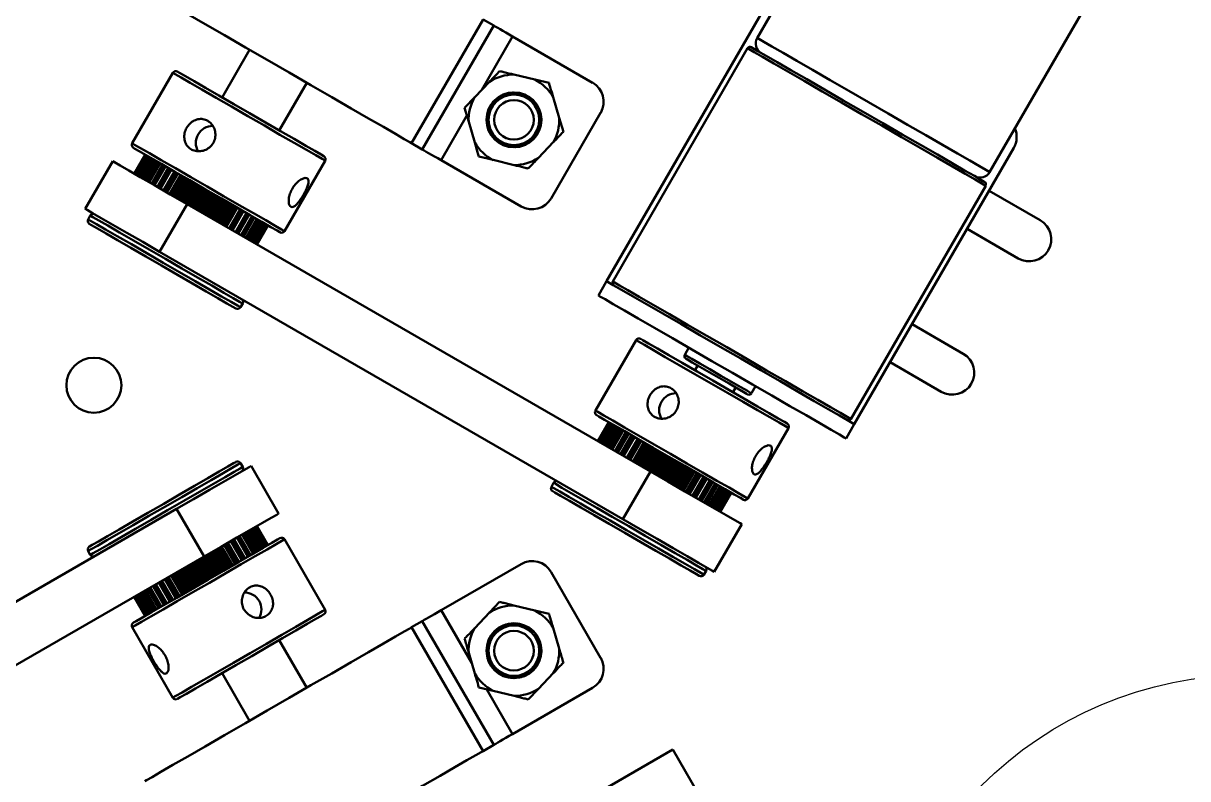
# Model space of a CAD drawing. Header units: millimetres. Extents: x 263 to 2983, y 441 to 2500.
# Drawn here: x 802.7 to 908.6, y 1460.1 to 1528.8 of the extents above; entities that cross this region are included whole.
import ezdxf

# ---------------------------------------------------------------- set-up
doc = ezdxf.new("R2010")
doc.units = ezdxf.units.MM
doc.header["$LTSCALE"] = 0.5
doc.layers.add('BOL', color=7, linetype='Continuous', lineweight=50)
doc.layers.add('HAT', color=3, linetype='Continuous')

msp = doc.modelspace()

# ---------------------------------------------------------------- linework, layer by layer
at = {"layer": 'BOL'}
for p, q in [((884.35, 1553.28), (869.45, 1527.47)), ((890.58, 1515.27), (905.48, 1541.08)), ((870.26, 1530.47), (855.76, 1505.36)), ((838.03, 1517.9), (844.53, 1529.16)), ((839, 1517.34), (845.5, 1528.6)), ((844.53, 1529.16), (845.5, 1528.6)), ((844.43, 1522.77), (847.22, 1527.61)), ((854.49, 1523.41), (847.22, 1527.61)), ((823.31, 1526.4), (820.81, 1522.07)), ((868.57, 1526.54), (856.32, 1505.32)), ((816.33, 1524.31), (812.63, 1517.91)), ((826, 1519.07), (828.5, 1523.4)), ((843.77, 1522.08), (845.12, 1523.5)), ((847.33, 1524.15), (849.24, 1523.69)), ((849.24, 1523.69), (850.53, 1523.38)), ((843.23, 1519.85), (842.85, 1521.12)), ((850.9, 1522.1), (851.45, 1520.22)), ((840.72, 1516.35), (843.06, 1520.41)), ((850.72, 1512.89), (855.22, 1520.68)), ((851.45, 1520.22), (851.83, 1518.95)), ((843.78, 1517.96), (843.23, 1519.85)), ((838.03, 1517.9), (839, 1517.34)), ((850.91, 1517.99), (849.56, 1516.56)), ((812.83, 1515.13), (813.83, 1516.86)), ((812.84, 1515.12), (813.84, 1516.86)), ((812.85, 1515.12), (813.85, 1516.85)), ((812.89, 1515.1), (813.89, 1516.83)), ((892.78, 1517.47), (878.28, 1492.36)), ((810.87, 1516.26), (808.37, 1511.93)), ((812.92, 1515.08), (813.92, 1516.81)), ((812.95, 1515.06), (813.95, 1516.8)), ((813.03, 1515.02), (814.03, 1516.75)), ((813.08, 1514.99), (814.08, 1516.72)), ((813.13, 1514.96), (814.13, 1516.69)), ((813.26, 1514.89), (814.26, 1516.62)), ((813.33, 1514.84), (814.33, 1516.58)), ((813.4, 1514.8), (814.4, 1516.53)), ((813.56, 1514.71), (814.56, 1516.44)), ((813.66, 1514.65), (814.66, 1516.39)), ((813.75, 1514.6), (814.75, 1516.33)), ((813.95, 1514.49), (814.95, 1516.22)), ((814.06, 1514.42), (815.06, 1516.15)), ((814.17, 1514.36), (815.17, 1516.09)), ((814.4, 1514.22), (815.4, 1515.96)), ((814.53, 1514.15), (815.53, 1515.88)), ((814.65, 1514.08), (815.65, 1515.81)), ((826.48, 1509.91), (830.18, 1516.31)), ((847.99, 1512.15), (840.72, 1516.35)), ((845.44, 1516.38), (844.15, 1516.69)), ((847.35, 1515.91), (845.44, 1516.38)), ((814.92, 1513.92), (815.92, 1515.66)), ((815.06, 1513.84), (816.06, 1515.58)), ((815.2, 1513.76), (816.2, 1515.5)), ((815.47, 1513.6), (816.47, 1515.34)), ((815.49, 1513.59), (816.49, 1515.33)), ((815.64, 1513.51), (816.64, 1515.24)), ((815.8, 1513.42), (816.8, 1515.15)), ((816.04, 1513.28), (817.04, 1515.01)), ((816.11, 1513.24), (817.11, 1514.97)), ((816.27, 1513.14), (817.27, 1514.88)), ((816.43, 1513.05), (817.43, 1514.78)), ((816.63, 1512.94), (817.63, 1514.67)), ((816.77, 1512.86), (817.77, 1514.59)), ((816.93, 1512.76), (817.93, 1514.49)), ((817.1, 1512.67), (818.1, 1514.4)), ((817.26, 1512.57), (818.26, 1514.31)), ((817.44, 1512.47), (818.44, 1514.2)), ((817.45, 1512.47), (818.45, 1514.2)), ((817.62, 1512.37), (818.62, 1514.1)), ((817.79, 1512.27), (818.79, 1514)), ((817.9, 1512.2), (818.9, 1513.93)), ((818.08, 1512.1), (819.08, 1513.83)), ((818.14, 1512.06), (819.14, 1513.8)), ((818.32, 1511.96), (819.32, 1513.7)), ((877.97, 1492.82), (890.22, 1514.04)), ((818.49, 1511.86), (819.49, 1513.6)), ((818.56, 1511.83), (819.56, 1513.56)), ((818.74, 1511.72), (819.74, 1513.45)), ((818.84, 1511.66), (819.84, 1513.39)), ((819.01, 1511.56), (820.01, 1513.29)), ((819.19, 1511.46), (820.19, 1513.19)), ((819.21, 1511.45), (820.21, 1513.18)), ((819.38, 1511.35), (820.38, 1513.08)), ((819.54, 1511.26), (820.54, 1512.99)), ((819.7, 1511.16), (820.7, 1512.9)), ((819.87, 1511.07), (820.87, 1512.8)), ((820.02, 1510.98), (821.02, 1512.71)), ((820.21, 1510.87), (821.21, 1512.6)), ((895.18, 1510.89), (890.53, 1513.57)), ((815.13, 1508.03), (817.63, 1512.36)), ((859.75, 1488.04), (817.63, 1512.36)), ((820.37, 1510.78), (821.37, 1512.51)), ((820.53, 1510.68), (821.53, 1512.42)), ((820.62, 1510.63), (821.62, 1512.36)), ((820.86, 1510.5), (821.86, 1512.23)), ((821.01, 1510.41), (822.01, 1512.14)), ((821.16, 1510.32), (822.16, 1512.05)), ((821.19, 1510.3), (822.19, 1512.03)), ((821.46, 1510.15), (822.46, 1511.88)), ((821.61, 1510.06), (822.61, 1511.8)), ((821.75, 1509.98), (822.75, 1511.72)), ((822.02, 1509.82), (823.02, 1511.56)), ((808.83, 1511.32), (808.63, 1510.98)), ((822.15, 1509.75), (823.15, 1511.48)), ((822.28, 1509.68), (823.28, 1511.41)), ((822.53, 1509.53), (823.53, 1511.27)), ((822.64, 1509.47), (823.64, 1511.2)), ((822.75, 1509.4), (823.75, 1511.14)), ((822.96, 1509.28), (823.96, 1511.01)), ((823.06, 1509.23), (824.06, 1510.96)), ((823.15, 1509.17), (824.15, 1510.9)), ((823.33, 1509.07), (824.33, 1510.8)), ((823.4, 1509.03), (824.4, 1510.76)), ((823.48, 1508.98), (824.48, 1510.71)), ((823.62, 1508.9), (824.62, 1510.64)), ((823.67, 1508.87), (824.67, 1510.6)), ((823.73, 1508.84), (824.73, 1510.57)), ((823.82, 1508.78), (824.82, 1510.52)), ((823.86, 1508.77), (824.86, 1510.5)), ((823.89, 1508.74), (824.89, 1510.48)), ((823.94, 1508.72), (824.94, 1510.45)), ((823.95, 1508.71), (824.95, 1510.44)), ((823.97, 1508.7), (824.97, 1510.43)), ((823.98, 1508.7), (824.98, 1510.43)), ((888.53, 1510.11), (893.18, 1507.43)), ((857.25, 1483.71), (815.13, 1508.03)), ((855.76, 1505.36), (855.01, 1504.06)), ((822.48, 1502.98), (822.68, 1503.32)), ((888.18, 1498.76), (883.53, 1501.45)), ((858.44, 1500), (854.74, 1493.59)), ((863.24, 1499.31), (862.86, 1498.66)), ((881.53, 1497.99), (886.18, 1495.3)), ((864.04, 1497.69), (863.79, 1497.26)), ((867.25, 1495.26), (867.5, 1495.69)), ((868.92, 1495.16), (869.3, 1495.81)), ((854.95, 1490.82), (855.95, 1492.55)), ((854.96, 1490.8), (855.96, 1492.54)), ((854.96, 1490.81), (855.96, 1492.54)), ((855, 1490.78), (856, 1492.52)), ((855.03, 1490.77), (856.03, 1492.5)), ((855.06, 1490.75), (856.06, 1492.48)), ((855.14, 1490.7), (856.14, 1492.43)), ((855.2, 1490.67), (856.2, 1492.4)), ((855.25, 1490.64), (856.25, 1492.37)), ((855.37, 1490.57), (856.37, 1492.3)), ((855.44, 1490.53), (856.44, 1492.26)), ((855.51, 1490.49), (856.51, 1492.22)), ((855.68, 1490.39), (856.68, 1492.12)), ((855.77, 1490.34), (856.77, 1492.07)), ((855.86, 1490.29), (856.86, 1492.02)), ((856.06, 1490.17), (857.06, 1491.9)), ((856.17, 1490.11), (857.17, 1491.84)), ((856.28, 1490.04), (857.28, 1491.78)), ((856.52, 1489.91), (857.52, 1491.64)), ((856.64, 1489.84), (857.64, 1491.57)), ((856.77, 1489.76), (857.77, 1491.5)), ((868.6, 1485.59), (872.3, 1492)), ((878.28, 1492.36), (877.53, 1491.06)), ((857.04, 1489.61), (858.04, 1491.34)), ((857.17, 1489.53), (858.17, 1491.26)), ((857.31, 1489.45), (858.31, 1491.18)), ((857.59, 1489.29), (858.59, 1491.02)), ((857.61, 1489.28), (858.61, 1491.01)), ((857.76, 1489.19), (858.76, 1490.92)), ((857.91, 1489.1), (858.91, 1490.84)), ((858.15, 1488.97), (859.15, 1490.7)), ((858.23, 1488.92), (859.23, 1490.65)), ((858.39, 1488.83), (859.39, 1490.56)), ((858.55, 1488.74), (859.55, 1490.47)), ((858.75, 1488.62), (859.75, 1490.35)), ((858.88, 1488.54), (859.88, 1490.28)), ((859.05, 1488.45), (860.05, 1490.18)), ((859.22, 1488.35), (860.22, 1490.08)), ((859.37, 1488.26), (860.37, 1489.99)), ((859.55, 1488.16), (860.55, 1489.89)), ((859.56, 1488.15), (860.56, 1489.88)), ((859.73, 1488.05), (860.73, 1489.78)), ((859.9, 1487.95), (860.9, 1489.68)), ((860.02, 1487.89), (861.02, 1489.62)), ((860.2, 1487.78), (861.2, 1489.52)), ((860.26, 1487.75), (861.26, 1489.48)), ((860.43, 1487.65), (861.43, 1489.38)), ((822.68, 1488.46), (822.48, 1488.81)), ((825.94, 1484.22), (823.44, 1488.55)), ((860.6, 1487.55), (861.6, 1489.28)), ((860.67, 1487.51), (861.67, 1489.24)), ((860.85, 1487.41), (861.85, 1489.14)), ((860.96, 1487.35), (861.96, 1489.08)), ((861.13, 1487.25), (862.13, 1488.98)), ((861.3, 1487.15), (862.3, 1488.88)), ((861.32, 1487.14), (862.32, 1488.87)), ((861.5, 1487.03), (862.5, 1488.76)), ((861.65, 1486.95), (862.65, 1488.68)), ((861.82, 1486.85), (862.82, 1488.58)), ((861.99, 1486.75), (862.99, 1488.48)), ((862.13, 1486.67), (863.13, 1488.4)), ((862.32, 1486.56), (863.32, 1488.29)), ((857.25, 1483.71), (859.75, 1488.04)), ((862.49, 1486.46), (863.49, 1488.19)), ((862.65, 1486.37), (863.65, 1488.1)), ((862.74, 1486.32), (863.74, 1488.05)), ((862.97, 1486.18), (863.97, 1487.91)), ((863.12, 1486.09), (864.12, 1487.83)), ((863.28, 1486.01), (864.28, 1487.74)), ((863.31, 1485.99), (864.31, 1487.72)), ((863.58, 1485.83), (864.58, 1487.56)), ((863.72, 1485.75), (864.72, 1487.48)), ((863.86, 1485.67), (864.86, 1487.4)), ((864.14, 1485.51), (865.14, 1487.24)), ((850.94, 1487.01), (850.74, 1486.66)), ((864.27, 1485.43), (865.27, 1487.17)), ((864.39, 1485.36), (865.39, 1487.09)), ((864.64, 1485.22), (865.64, 1486.95)), ((864.75, 1485.15), (865.75, 1486.89)), ((864.86, 1485.09), (865.86, 1486.82)), ((865.08, 1484.97), (866.08, 1486.7)), ((865.17, 1484.91), (866.17, 1486.64)), ((865.27, 1484.86), (866.27, 1486.59)), ((865.44, 1484.75), (866.44, 1486.49)), ((865.52, 1484.71), (866.52, 1486.44)), ((865.59, 1484.67), (866.59, 1486.4)), ((865.73, 1484.59), (866.73, 1486.32)), ((865.79, 1484.56), (866.79, 1486.29)), ((865.84, 1484.52), (866.84, 1486.26)), ((865.94, 1484.47), (866.94, 1486.2)), ((865.97, 1484.45), (866.97, 1486.18)), ((866.01, 1484.43), (867.01, 1486.16)), ((866.06, 1484.4), (867.06, 1486.13)), ((866.07, 1484.39), (867.07, 1486.13)), ((866.08, 1484.39), (867.08, 1486.12)), ((866.09, 1484.38), (867.09, 1486.11)), ((774.56, 1460.33), (816.67, 1484.65)), ((816.67, 1484.65), (819.17, 1480.32)), ((823.73, 1482.94), (824.73, 1481.21)), ((823.78, 1482.97), (824.78, 1481.24)), ((823.86, 1483.02), (824.86, 1481.29)), ((823.89, 1483.04), (824.89, 1481.31)), ((823.92, 1483.06), (824.92, 1481.32)), ((823.96, 1483.08), (824.96, 1481.34)), ((823.97, 1483.08), (824.97, 1481.35)), ((823.98, 1483.09), (824.98, 1481.36)), ((865.55, 1478.92), (868.05, 1483.25)), ((822.15, 1482.04), (823.15, 1480.3)), ((822.28, 1482.11), (823.28, 1480.38)), ((822.4, 1482.18), (823.4, 1480.45)), ((822.64, 1482.32), (823.64, 1480.58)), ((822.75, 1482.38), (823.75, 1480.65)), ((822.86, 1482.44), (823.86, 1480.71)), ((823.06, 1482.56), (824.06, 1480.83)), ((823.15, 1482.61), (824.15, 1480.88)), ((823.24, 1482.66), (824.24, 1480.93)), ((823.41, 1482.76), (824.41, 1481.03)), ((823.48, 1482.8), (824.48, 1481.07)), ((823.55, 1482.84), (824.55, 1481.11)), ((823.68, 1482.91), (824.68, 1481.18)), ((820.17, 1480.89), (821.17, 1479.16)), ((820.38, 1481.01), (821.38, 1479.28)), ((820.54, 1481.1), (821.54, 1479.37)), ((820.7, 1481.19), (821.7, 1479.46)), ((820.77, 1481.24), (821.77, 1479.51)), ((821.01, 1481.38), (822.01, 1479.64)), ((821.16, 1481.46), (822.16, 1479.73)), ((821.31, 1481.55), (822.31, 1479.82)), ((821.33, 1481.56), (822.33, 1479.83)), ((821.61, 1481.72), (822.61, 1479.99)), ((821.75, 1481.8), (822.75, 1480.07)), ((821.89, 1481.88), (822.89, 1480.15)), ((830.18, 1475.47), (826.48, 1481.88)), ((777.06, 1456), (819.17, 1480.32)), ((808.63, 1480.81), (808.83, 1480.46)), ((818.25, 1479.78), (819.25, 1478.05)), ((818.32, 1479.82), (819.32, 1478.09)), ((818.49, 1479.92), (819.49, 1478.19)), ((818.66, 1480.02), (819.66, 1478.29)), ((818.72, 1480.06), (819.72, 1478.32)), ((818.9, 1480.16), (819.9, 1478.43)), ((819.02, 1480.22), (820.02, 1478.49)), ((819.19, 1480.32), (820.19, 1478.59)), ((819.36, 1480.42), (820.36, 1478.69)), ((819.37, 1480.43), (820.37, 1478.7)), ((819.55, 1480.53), (820.55, 1478.8)), ((819.71, 1480.62), (820.71, 1478.89)), ((819.87, 1480.72), (820.87, 1478.99)), ((820.04, 1480.82), (821.04, 1479.08)), ((816.44, 1478.73), (817.44, 1477)), ((816.6, 1478.83), (817.6, 1477.1)), ((816.79, 1478.94), (817.79, 1477.21)), ((816.94, 1479.02), (817.94, 1477.29)), ((817.1, 1479.12), (818.1, 1477.39)), ((817.27, 1479.22), (818.27, 1477.49)), ((817.42, 1479.3), (818.42, 1477.57)), ((817.6, 1479.41), (818.6, 1477.67)), ((817.62, 1479.42), (818.62, 1477.69)), ((817.79, 1479.52), (818.79, 1477.79)), ((817.97, 1479.62), (818.97, 1477.89)), ((818.07, 1479.68), (819.07, 1477.95)), ((840.72, 1475.43), (847.99, 1479.63)), ((850.72, 1478.9), (855.22, 1471.1)), ((864.6, 1478.66), (864.8, 1479.01)), ((814.66, 1477.71), (815.66, 1475.97)), ((814.78, 1477.78), (815.78, 1476.05)), ((815.06, 1477.94), (816.06, 1476.21)), ((815.2, 1478.02), (816.2, 1476.29)), ((815.34, 1478.1), (816.34, 1476.37)), ((815.61, 1478.26), (816.61, 1476.53)), ((815.65, 1478.28), (816.65, 1476.55)), ((815.8, 1478.37), (816.8, 1476.63)), ((815.95, 1478.45), (816.95, 1476.72)), ((816.18, 1478.59), (817.18, 1476.86)), ((816.27, 1478.64), (817.27, 1476.91)), ((812.83, 1476.65), (813.83, 1474.92)), ((812.84, 1476.66), (813.84, 1474.93)), ((812.85, 1476.67), (813.85, 1474.93)), ((812.86, 1476.67), (813.86, 1474.94)), ((812.92, 1476.7), (813.92, 1474.97)), ((812.95, 1476.72), (813.95, 1474.99)), ((812.98, 1476.74), (813.98, 1475.01)), ((813.08, 1476.8), (814.08, 1475.06)), ((813.14, 1476.83), (814.14, 1475.1)), ((813.19, 1476.86), (814.19, 1475.13)), ((813.33, 1476.94), (814.33, 1475.21)), ((813.4, 1476.98), (814.4, 1475.25)), ((813.48, 1477.03), (814.48, 1475.29)), ((813.65, 1477.13), (814.65, 1475.4)), ((813.75, 1477.18), (814.75, 1475.45)), ((813.84, 1477.24), (814.84, 1475.51)), ((814.06, 1477.36), (815.06, 1475.63)), ((814.17, 1477.43), (815.17, 1475.69)), ((814.28, 1477.49), (815.28, 1475.76)), ((814.53, 1477.63), (815.53, 1475.9)), ((845.12, 1475.22), (846.04, 1476.18)), ((847.33, 1475.87), (849.24, 1475.41)), ((840.72, 1475.43), (843.51, 1470.6)), ((843.77, 1473.8), (845.12, 1475.22)), ((849.24, 1475.41), (850.53, 1475.1)), ((812.63, 1473.88), (816.33, 1467.47)), ((838.03, 1473.88), (839, 1474.44)), ((838.03, 1473.88), (844.53, 1462.62)), ((839, 1474.44), (845.5, 1463.18)), ((850.9, 1473.82), (851.45, 1471.94)), ((828.5, 1468.38), (826, 1472.71)), ((843.78, 1469.68), (843.23, 1471.56)), ((820.81, 1469.71), (823.31, 1465.38)), ((850.91, 1469.7), (849.56, 1468.28)), ((845.44, 1468.09), (844.15, 1468.41)), ((844.88, 1468.23), (847.22, 1464.17)), ((847.22, 1464.17), (854.49, 1468.37)), ((849.56, 1468.28), (848.64, 1467.32)), ((847.35, 1467.63), (845.44, 1468.09)), ((844.53, 1462.62), (845.5, 1463.18)), ((861.77, 1462.76), (842.28, 1451.51)), ((864.53, 1457.97), (861.77, 1462.76))]:
    msp.add_line(p, q, dxfattribs=at)
at = {"layer": 'BOL', "flags": 128}
for points in [[(838.03, 1517.9), (837.86, 1518), (837.37, 1518.28), (836.57, 1518.75), (835.47, 1519.38), (834.12, 1520.16), (832.54, 1521.07), (830.77, 1522.09), (828.88, 1523.19), (826.91, 1524.33), (824.9, 1525.48), (822.93, 1526.62), (821.03, 1527.72), (819.27, 1528.73), (817.69, 1529.64), (816.34, 1530.43), (815.24, 1531.06), (814.44, 1531.52), (813.94, 1531.81), (813.78, 1531.9)], [(847.22, 1527.61), (846.91, 1527.79), (846.61, 1527.96), (846.33, 1528.12), (846.08, 1528.27), (845.86, 1528.39), (845.69, 1528.49), (845.57, 1528.56), (845.5, 1528.6)], [(869.45, 1527.47), (869.6, 1527.39), (870.06, 1527.12), (870.79, 1526.7), (871.8, 1526.12), (873.04, 1525.4), (874.48, 1524.57), (876.08, 1523.65), (877.79, 1522.66), (879.57, 1521.63), (881.36, 1520.6), (883.11, 1519.59), (884.78, 1518.63), (886.3, 1517.75), (887.65, 1516.97), (888.77, 1516.32), (889.65, 1515.81), (890.24, 1515.47), (890.55, 1515.3), (890.58, 1515.27)], [(890.22, 1514.04), (890.18, 1514.06), (889.87, 1514.24), (889.26, 1514.6), (888.36, 1515.11), (887.21, 1515.78), (885.83, 1516.57), (884.27, 1517.48), (882.56, 1518.46), (880.77, 1519.5), (878.93, 1520.56), (877.11, 1521.61), (875.36, 1522.62), (873.72, 1523.57), (872.24, 1524.42), (870.97, 1525.15), (869.94, 1525.75), (869.19, 1526.18), (868.72, 1526.45), (868.57, 1526.54), (868.57, 1526.54)], [(868.91, 1526.63), (869.06, 1526.54), (869.52, 1526.28), (870.26, 1525.85), (871.26, 1525.27), (872.51, 1524.55), (873.96, 1523.72), (875.56, 1522.79), (877.28, 1521.8), (879.07, 1520.77), (880.87, 1519.73), (882.62, 1518.71), (884.29, 1517.75), (885.83, 1516.87), (887.18, 1516.09), (888.31, 1515.43), (889.19, 1514.93), (889.78, 1514.58), (890.09, 1514.4), (890.13, 1514.38)], [(816.33, 1524.31), (816.33, 1524.31), (816.55, 1524.18), (817.09, 1523.87), (817.91, 1523.4), (818.98, 1522.78), (820.26, 1522.04), (821.67, 1521.23), (823.16, 1520.37), (824.65, 1519.51), (826.07, 1518.68), (827.37, 1517.94), (828.47, 1517.3), (829.33, 1516.81), (829.9, 1516.47), (830.17, 1516.32), (830.18, 1516.31)], [(816.74, 1524.42), (816.74, 1524.42), (816.95, 1524.3), (817.47, 1524), (818.26, 1523.54), (819.29, 1522.95), (820.52, 1522.24), (821.88, 1521.45), (823.31, 1520.63), (824.75, 1519.8), (826.12, 1519.01), (827.36, 1518.29), (828.43, 1517.67), (829.25, 1517.2), (829.8, 1516.88), (830.06, 1516.73), (830.07, 1516.72)], [(844.85, 1520.01), (845.01, 1520.9), (845.49, 1521.69), (846.19, 1522.24), (847.23, 1522.52), (848.3, 1522.33), (849.08, 1521.81), (849.63, 1521.01), (849.83, 1520.08), (849.67, 1519.14), (849.15, 1518.32), (848.38, 1517.77), (847.45, 1517.55), (846.49, 1517.69), (845.65, 1518.2), (845.06, 1519.04), (844.85, 1520.01), (844.85, 1520.01)], [(812.63, 1517.91), (812.63, 1517.9), (812.85, 1517.77), (813.39, 1517.46), (814.21, 1516.99), (815.28, 1516.37), (816.56, 1515.64), (817.97, 1514.82), (819.46, 1513.96), (820.95, 1513.1), (822.37, 1512.28), (823.67, 1511.53), (824.77, 1510.89), (825.63, 1510.4), (826.2, 1510.07), (826.47, 1509.91), (826.48, 1509.91)], [(812.74, 1517.5), (812.74, 1517.49), (812.95, 1517.37), (813.47, 1517.07), (814.26, 1516.61), (815.29, 1516.02), (816.52, 1515.31), (817.88, 1514.53), (819.31, 1513.7), (820.75, 1512.87), (822.12, 1512.08), (823.36, 1511.36), (824.43, 1510.75), (825.25, 1510.27), (825.8, 1509.95), (826.06, 1509.8), (826.07, 1509.8)], [(840.72, 1516.35), (840.41, 1516.53), (840.11, 1516.7), (839.83, 1516.86), (839.58, 1517.01), (839.36, 1517.13), (839.19, 1517.23), (839.07, 1517.3), (839, 1517.34)], [(817.63, 1512.36), (816.09, 1513.25), (814.65, 1514.08), (813.37, 1514.82), (812.32, 1515.43), (811.53, 1515.88), (811.04, 1516.17), (810.87, 1516.26), (810.87, 1516.26)], [(815.13, 1508.03), (813.59, 1508.92), (812.15, 1509.75), (810.87, 1510.49), (809.82, 1511.1), (809.03, 1511.55), (808.54, 1511.84), (808.37, 1511.93), (808.37, 1511.93)], [(808.63, 1510.98), (808.63, 1510.97), (808.85, 1510.85), (809.39, 1510.54), (810.21, 1510.06), (811.28, 1509.44), (812.56, 1508.71), (813.97, 1507.89), (815.46, 1507.03), (816.95, 1506.17), (818.37, 1505.35), (819.67, 1504.6), (820.77, 1503.96), (821.63, 1503.47), (822.2, 1503.14), (822.47, 1502.99), (822.48, 1502.98)], [(808.74, 1510.57), (808.74, 1510.56), (808.95, 1510.44), (809.47, 1510.14), (810.26, 1509.69), (811.29, 1509.09), (812.52, 1508.38), (813.88, 1507.6), (815.31, 1506.77), (816.75, 1505.94), (818.12, 1505.15), (819.36, 1504.43), (820.43, 1503.82), (821.25, 1503.34), (821.8, 1503.02), (822.06, 1502.88), (822.07, 1502.87)], [(808.83, 1511.32), (808.83, 1511.32), (809.05, 1511.19), (809.59, 1510.88), (810.41, 1510.41), (811.48, 1509.79), (812.76, 1509.05), (814.17, 1508.24), (815.66, 1507.38), (817.15, 1506.52), (818.57, 1505.69), (819.87, 1504.95), (820.97, 1504.31), (821.83, 1503.82), (822.4, 1503.48), (822.67, 1503.33), (822.68, 1503.32)], [(855.76, 1505.36), (855.91, 1505.27), (856.37, 1505), (857.12, 1504.57), (858.13, 1503.99), (859.39, 1503.26), (860.86, 1502.41), (862.5, 1501.47), (864.25, 1500.45), (866.09, 1499.39), (867.95, 1498.32), (869.78, 1497.26), (871.54, 1496.25), (873.18, 1495.3), (874.64, 1494.45), (875.9, 1493.73), (876.92, 1493.14), (877.67, 1492.71), (878.12, 1492.45), (878.28, 1492.36)], [(856.32, 1505.32), (856.47, 1505.23), (856.94, 1504.97), (857.69, 1504.53), (858.72, 1503.94), (859.99, 1503.2), (861.47, 1502.35), (863.11, 1501.4), (864.86, 1500.39), (866.68, 1499.34), (868.52, 1498.28), (870.31, 1497.24), (872.02, 1496.26), (873.58, 1495.36), (874.96, 1494.56), (876.11, 1493.89), (877.01, 1493.38), (877.62, 1493.02), (877.93, 1492.85), (877.97, 1492.82)], [(855.01, 1504.06), (855.16, 1503.97), (855.62, 1503.71), (856.37, 1503.27), (857.38, 1502.69), (858.64, 1501.96), (860.11, 1501.11), (861.75, 1500.17), (863.5, 1499.15), (865.34, 1498.09), (867.2, 1497.02), (869.03, 1495.96), (870.79, 1494.95), (872.43, 1494), (873.89, 1493.16), (875.15, 1492.43), (876.17, 1491.84), (876.92, 1491.41), (877.37, 1491.15), (877.53, 1491.06)], [(858.44, 1500), (858.45, 1500), (858.67, 1499.87), (859.2, 1499.56), (860.03, 1499.08), (861.1, 1498.46), (862.37, 1497.73), (863.78, 1496.91), (865.27, 1496.05), (866.76, 1495.19), (868.19, 1494.37), (869.48, 1493.62), (870.59, 1492.99), (871.44, 1492.49), (872.02, 1492.16), (872.28, 1492.01), (872.3, 1492)], [(858.85, 1500.11), (858.86, 1500.11), (859.07, 1499.98), (859.58, 1499.68), (860.38, 1499.23), (861.41, 1498.63), (862.63, 1497.92), (863.99, 1497.14), (865.43, 1496.31), (866.86, 1495.48), (868.23, 1494.69), (869.48, 1493.97), (870.54, 1493.36), (871.37, 1492.88), (871.92, 1492.56), (872.17, 1492.42), (872.19, 1492.41)], [(862.86, 1498.66), (863.03, 1498.56), (863.5, 1498.29), (864.24, 1497.87), (865.15, 1497.34), (866.14, 1496.76), (867.11, 1496.21), (867.95, 1495.72), (868.56, 1495.37), (868.88, 1495.18), (868.92, 1495.16)], [(868.58, 1495.07), (868.54, 1495.09), (868.24, 1495.26), (867.67, 1495.59), (866.9, 1496.04), (866, 1496.56), (865.08, 1497.09), (864.23, 1497.58), (863.55, 1497.97), (863.11, 1498.23), (862.95, 1498.32)], [(854.74, 1493.59), (854.75, 1493.59), (854.97, 1493.46), (855.5, 1493.15), (856.33, 1492.67), (857.4, 1492.06), (858.67, 1491.32), (860.08, 1490.5), (861.57, 1489.65), (863.06, 1488.78), (864.49, 1487.96), (865.78, 1487.21), (866.89, 1486.58), (867.74, 1486.08), (868.32, 1485.75), (868.58, 1485.6), (868.6, 1485.59)], [(854.85, 1493.18), (854.86, 1493.18), (855.07, 1493.05), (855.58, 1492.76), (856.38, 1492.3), (857.41, 1491.7), (858.63, 1491), (859.99, 1490.21), (861.43, 1489.38), (862.86, 1488.56), (864.23, 1487.76), (865.48, 1487.04), (866.54, 1486.43), (867.37, 1485.95), (867.92, 1485.64), (868.17, 1485.49), (868.19, 1485.48)], [(822.48, 1488.81), (822.48, 1488.8), (822.25, 1488.68), (821.72, 1488.37), (820.9, 1487.89), (819.82, 1487.27), (818.55, 1486.54), (817.14, 1485.72), (815.65, 1484.86), (814.16, 1484), (812.73, 1483.18), (811.44, 1482.43), (810.34, 1481.79), (809.48, 1481.3), (808.9, 1480.97), (808.64, 1480.82), (808.63, 1480.81)], [(822.07, 1488.92), (822.07, 1488.91), (821.85, 1488.79), (821.34, 1488.49), (820.55, 1488.04), (819.51, 1487.44), (818.29, 1486.73), (816.93, 1485.95), (815.5, 1485.12), (814.06, 1484.29), (812.69, 1483.5), (811.44, 1482.78), (810.38, 1482.17), (809.56, 1481.69), (809, 1481.37), (808.75, 1481.23), (808.74, 1481.22)], [(822.68, 1488.46), (822.68, 1488.46), (822.45, 1488.33), (821.92, 1488.02), (821.1, 1487.54), (820.02, 1486.93), (818.75, 1486.19), (817.34, 1485.37), (815.85, 1484.52), (814.36, 1483.65), (812.93, 1482.83), (811.64, 1482.08), (810.54, 1481.45), (809.68, 1480.95), (809.1, 1480.62), (808.84, 1480.47), (808.83, 1480.46)], [(816.67, 1484.65), (818.22, 1485.54), (819.66, 1486.37), (820.93, 1487.1), (821.99, 1487.71), (822.78, 1488.17), (823.27, 1488.45), (823.44, 1488.55), (823.44, 1488.55)], [(868.05, 1483.25), (867.89, 1483.34), (867.41, 1483.62), (866.62, 1484.07), (865.57, 1484.68), (864.3, 1485.41), (862.86, 1486.24), (861.32, 1487.13), (859.75, 1488.04)], [(850.74, 1486.66), (850.75, 1486.66), (850.97, 1486.53), (851.5, 1486.22), (852.33, 1485.75), (853.4, 1485.13), (854.67, 1484.39), (856.08, 1483.58), (857.57, 1482.72), (859.06, 1481.86), (860.49, 1481.03), (861.78, 1480.29), (862.89, 1479.65), (863.74, 1479.15), (864.32, 1478.82), (864.58, 1478.67), (864.6, 1478.66)], [(850.85, 1486.25), (850.86, 1486.25), (851.07, 1486.13), (851.58, 1485.83), (852.38, 1485.37), (853.41, 1484.77), (854.63, 1484.07), (855.99, 1483.28), (857.43, 1482.46), (858.86, 1481.63), (860.23, 1480.83), (861.48, 1480.12), (862.54, 1479.5), (863.37, 1479.03), (863.92, 1478.71), (864.17, 1478.56), (864.19, 1478.55)], [(850.94, 1487.01), (850.95, 1487.01), (851.17, 1486.88), (851.7, 1486.57), (852.53, 1486.09), (853.6, 1485.47), (854.87, 1484.74), (856.28, 1483.92), (857.77, 1483.06), (859.26, 1482.2), (860.69, 1481.38), (861.98, 1480.63), (863.09, 1480), (863.94, 1479.5), (864.52, 1479.17), (864.78, 1479.02), (864.8, 1479.01)], [(819.17, 1480.32), (820.72, 1481.21), (822.16, 1482.04), (823.43, 1482.77), (824.49, 1483.38), (825.28, 1483.84), (825.77, 1484.12), (825.94, 1484.22), (825.94, 1484.22)], [(865.55, 1478.92), (865.39, 1479.01), (864.91, 1479.29), (864.12, 1479.74), (863.07, 1480.35), (861.8, 1481.08), (860.36, 1481.91), (858.82, 1482.8), (857.25, 1483.71)], [(826.07, 1481.99), (826.07, 1481.99), (825.85, 1481.86), (825.34, 1481.56), (824.55, 1481.11), (823.51, 1480.51), (822.29, 1479.8), (820.93, 1479.02), (819.5, 1478.19), (818.06, 1477.36), (816.69, 1476.57), (815.44, 1475.85), (814.38, 1475.24), (813.56, 1474.76), (813, 1474.44), (812.75, 1474.3), (812.74, 1474.29)], [(826.48, 1481.88), (826.48, 1481.88), (826.25, 1481.75), (825.72, 1481.44), (824.9, 1480.96), (823.82, 1480.34), (822.55, 1479.61), (821.14, 1478.79), (819.65, 1477.93), (818.16, 1477.07), (816.73, 1476.25), (815.44, 1475.5), (814.34, 1474.87), (813.48, 1474.37), (812.9, 1474.04), (812.64, 1473.89), (812.63, 1473.88)], [(830.18, 1475.47), (830.18, 1475.47), (829.95, 1475.34), (829.42, 1475.03), (828.6, 1474.55), (827.52, 1473.93), (826.25, 1473.2), (824.84, 1472.38), (823.35, 1471.53), (821.86, 1470.66), (820.43, 1469.84), (819.14, 1469.09), (818.04, 1468.46), (817.18, 1467.96), (816.6, 1467.63), (816.34, 1467.48), (816.33, 1467.47)], [(830.07, 1475.06), (830.07, 1475.06), (829.85, 1474.93), (829.34, 1474.64), (828.55, 1474.18), (827.51, 1473.58), (826.29, 1472.88), (824.93, 1472.09), (823.5, 1471.26), (822.06, 1470.43), (820.69, 1469.64), (819.44, 1468.92), (818.38, 1468.31), (817.56, 1467.83), (817, 1467.52), (816.75, 1467.37), (816.74, 1467.36)], [(840.72, 1475.43), (840.41, 1475.25), (840.11, 1475.08), (839.83, 1474.92), (839.58, 1474.78), (839.36, 1474.65), (839.19, 1474.55), (839.07, 1474.48), (839, 1474.44)], [(813.78, 1459.88), (813.94, 1459.98), (814.44, 1460.26), (815.24, 1460.72), (816.34, 1461.36), (817.69, 1462.14), (819.27, 1463.05), (821.03, 1464.07), (822.93, 1465.16), (824.9, 1466.3), (826.91, 1467.46), (828.88, 1468.6), (830.77, 1469.69), (832.54, 1470.71), (834.12, 1471.62), (835.47, 1472.4), (836.57, 1473.04), (837.37, 1473.5), (837.86, 1473.78), (838.03, 1473.88)], [(848.57, 1473.92), (849.26, 1473.34), (849.71, 1472.53), (849.83, 1471.64), (849.55, 1470.6), (848.85, 1469.77), (848.01, 1469.35), (847.04, 1469.28), (846.14, 1469.57), (845.41, 1470.18), (844.95, 1471.04), (844.86, 1471.98), (845.13, 1472.9), (845.74, 1473.66), (846.6, 1474.13), (847.62, 1474.22), (848.57, 1473.92), (848.57, 1473.92)], [(848.47, 1473.75), (848.52, 1473.85), (848.57, 1473.92)], [(847.22, 1464.17), (846.91, 1464), (846.61, 1463.82), (846.33, 1463.66), (846.08, 1463.52), (845.86, 1463.39), (845.69, 1463.29), (845.57, 1463.22), (845.5, 1463.18)], [(820.28, 1448.62), (820.44, 1448.72), (820.94, 1449), (821.74, 1449.47), (822.84, 1450.1), (824.19, 1450.88), (825.77, 1451.79), (827.53, 1452.81), (829.43, 1453.9), (831.4, 1455.04), (833.41, 1456.2), (835.38, 1457.34), (837.27, 1458.43), (839.04, 1459.45), (840.62, 1460.36), (841.97, 1461.15), (843.07, 1461.78), (843.87, 1462.24), (844.36, 1462.53), (844.53, 1462.62)]]:
    msp.add_lwpolyline(points, dxfattribs=at)
at = {"layer": 'BOL'}
for centre, radius in [((847.34, 1520.03), 2.5), ((847.34, 1520.03), 2.3), ((847.34, 1520.03), 1.8), ((809.15, 1495.89), 2.5), ((847.34, 1471.75), 2.5), ((847.34, 1471.75), 2.3), ((847.34, 1471.75), 1.8)]:
    msp.add_circle(centre, radius, dxfattribs=at)
for centre, radius, start, end in [((870.32, 1526.97), 1, 150, 240), ((868.78, 1526.42), 0.25, 60, 150), ((816.59, 1524.16), 0.3, 60, 150), ((847.34, 1520.03), 4.12, 90.1872, 122.5977), ((847.34, 1520.03), 4.12, 30.1872, 62.5977), ((853.49, 1521.68), 2, 330, 60), ((847.34, 1520.03), 4.12, 150.1872, 182.5977), ((847.34, 1520.03), 4.12, 330.1872, 2.5977), ((819.97, 1517.93), 1.55, 90.2657, 209.7112), ((891.04, 1518.47), 2, 330, 23.1301), ((812.89, 1517.76), 0.3, 150, 240), ((847.34, 1520.03), 4.12, 210.1872, 242.5977), ((829.92, 1516.46), 0.3, 330, 60), ((847.34, 1520.03), 4.12, 270.1872, 302.5977), ((889.72, 1515.77), 1, 240, 330), ((890, 1514.17), 0.25, 330, 60), ((848.99, 1513.89), 2, 240, 330), ((808.89, 1510.83), 0.3, 150, 240), ((809.09, 1511.17), 0.3, 60, 150), ((894.18, 1509.16), 2, 240, 60), ((826.22, 1510.06), 0.3, 240, 330), ((856.53, 1505.2), 0.25, 150, 240), ((822.42, 1503.47), 0.3, 330, 60), ((822.22, 1503.13), 0.3, 240, 330), ((858.7, 1499.85), 0.3, 60, 150), ((863.08, 1498.53), 0.25, 150, 240), ((887.18, 1497.03), 2, 240, 60), ((862.09, 1493.62), 1.55, 90.2669, 209.71), ((868.71, 1495.28), 0.25, 240, 330), ((855, 1493.44), 0.3, 150, 240), ((877.75, 1492.95), 0.25, 240, 330), ((872.04, 1492.15), 0.3, 330, 60), ((822.22, 1488.66), 0.3, 30, 120), ((822.42, 1488.31), 0.3, 300, 30), ((851, 1486.51), 0.3, 150, 240), ((851.2, 1486.86), 0.3, 60, 150), ((868.34, 1485.74), 0.3, 240, 330), ((826.22, 1481.73), 0.3, 30, 120), ((808.89, 1480.96), 0.3, 120, 210), ((809.09, 1480.61), 0.3, 210, 300), ((848.99, 1477.9), 2, 30, 120), ((864.54, 1479.16), 0.3, 330, 60), ((864.34, 1478.81), 0.3, 240, 330), ((822.83, 1475.5), 1.55, 330.2694, 89.7079), ((847.34, 1471.75), 4.12, 90.1872, 122.5977), ((829.92, 1475.32), 0.3, 300, 30), ((847.34, 1471.75), 4.12, 30.1872, 62.5977), ((812.89, 1474.03), 0.3, 120, 210), ((847.34, 1471.75), 4.12, 150.1872, 182.5977), ((847.34, 1471.75), 4.12, 330.1872, 2.5977), ((853.49, 1470.1), 2, 300, 30), ((847.34, 1471.75), 4.12, 210.1872, 242.5977), ((847.34, 1471.75), 4.12, 270.1872, 302.5977), ((816.59, 1467.62), 0.3, 210, 300)]:
    msp.add_arc(centre, radius, start, end, dxfattribs=at)
for points, knots in [([(845.12, 1523.5), (845.17, 1523.55), (845.48, 1523.87), (845.78, 1524.19), (846.04, 1524.46)], [0, 0, 0, 0, 0.145987, 1, 1, 1, 1]), ([(846.04, 1524.46), (846.17, 1524.43), (846.59, 1524.33), (847.03, 1524.22), (847.33, 1524.15)], [0, 0, 0, 0, 0.3096928, 1, 1, 1, 1]), ([(850.53, 1523.38), (850.56, 1523.25), (850.69, 1522.83), (850.81, 1522.4), (850.9, 1522.1)], [0, 0, 0, 0, 0.309689, 1, 1, 1, 1]), ([(842.85, 1521.12), (843.03, 1521.31), (843.33, 1521.62), (843.64, 1521.95), (843.77, 1522.08)], [0, 0, 0, 0, 0.592758, 1, 1, 1, 1]), ([(819.5, 1519.94), (819.36, 1520), (819.08, 1520.13), (818.61, 1520.11), (818.16, 1519.93), (817.78, 1519.6), (817.5, 1519.18), (817.36, 1518.69), (817.37, 1518.21), (817.53, 1517.77), (817.84, 1517.42), (818.26, 1517.2), (818.74, 1517.14), (819.23, 1517.24), (819.67, 1517.49), (820.01, 1517.88), (820.19, 1518.36), (820.22, 1518.86), (820.08, 1519.34), (819.82, 1519.72), (819.6, 1519.88), (819.5, 1519.94)], [0, 0, 0, 0, 0.053052, 0.106082, 0.159681, 0.213697, 0.267078, 0.319764, 0.372778, 0.426619, 0.480521, 0.533625, 0.586323, 0.639599, 0.693578, 0.747291, 0.800146, 0.852911, 0.906478, 0.960496, 1, 1, 1, 1]), ([(845.04, 1520.01), (845.01, 1520.01), (844.94, 1520.01), (844.88, 1520.01), (844.85, 1520.01)], [0, 0, 0, 0, 0.560037, 1, 1, 1, 1]), ([(851.83, 1518.95), (851.65, 1518.76), (851.35, 1518.44), (851.04, 1518.12), (850.91, 1517.99)], [0, 0, 0, 0, 0.592727, 1, 1, 1, 1]), ([(844.15, 1516.69), (844.12, 1516.82), (843.99, 1517.24), (843.87, 1517.67), (843.78, 1517.96)], [0, 0, 0, 0, 0.309689, 1, 1, 1, 1]), ([(848.64, 1515.6), (848.51, 1515.63), (848.09, 1515.74), (847.65, 1515.84), (847.35, 1515.91)], [0, 0, 0, 0, 0.3097, 1, 1, 1, 1]), ([(849.56, 1516.56), (849.51, 1516.52), (849.2, 1516.19), (848.9, 1515.87), (848.64, 1515.6)], [0, 0, 0, 0, 0.145982, 1, 1, 1, 1]), ([(828.55, 1514.71), (828.49, 1514.73), (828.36, 1514.77), (828.05, 1514.66), (827.7, 1514.42), (827.37, 1514.07), (827.1, 1513.63), (826.92, 1513.17), (826.85, 1512.73), (826.87, 1512.37), (826.98, 1512.14), (827.16, 1512.06), (827.38, 1512.15), (827.64, 1512.38), (827.91, 1512.74), (828.18, 1513.17), (828.42, 1513.61), (828.6, 1514.02), (828.69, 1514.37), (828.67, 1514.61), (828.59, 1514.68), (828.55, 1514.71)], [0, 0, 0, 0, 0.053053, 0.106086, 0.15968, 0.213697, 0.267078, 0.319764, 0.372776, 0.426618, 0.480521, 0.533625, 0.586322, 0.6396, 0.693582, 0.747292, 0.800149, 0.852913, 0.906477, 0.960497, 1, 1, 1, 1]), ([(861.61, 1495.63), (861.47, 1495.69), (861.19, 1495.81), (860.72, 1495.79), (860.28, 1495.61), (859.89, 1495.29), (859.62, 1494.86), (859.47, 1494.38), (859.48, 1493.89), (859.64, 1493.45), (859.95, 1493.1), (860.37, 1492.88), (860.86, 1492.82), (861.35, 1492.92), (861.79, 1493.18), (862.12, 1493.57), (862.31, 1494.04), (862.33, 1494.55), (862.19, 1495.03), (861.94, 1495.41), (861.71, 1495.56), (861.61, 1495.63)], [0, 0, 0, 0, 0.053053, 0.106085, 0.159683, 0.213697, 0.26708, 0.319765, 0.372779, 0.426621, 0.480522, 0.533626, 0.586324, 0.639602, 0.693583, 0.747291, 0.800145, 0.852917, 0.906477, 0.960496, 1, 1, 1, 1]), ([(870.67, 1490.4), (870.6, 1490.42), (870.47, 1490.46), (870.16, 1490.34), (869.82, 1490.11), (869.49, 1489.75), (869.22, 1489.32), (869.04, 1488.86), (868.96, 1488.42), (868.99, 1488.06), (869.1, 1487.82), (869.28, 1487.74), (869.5, 1487.83), (869.75, 1488.07), (870.02, 1488.42), (870.29, 1488.85), (870.53, 1489.29), (870.71, 1489.71), (870.8, 1490.06), (870.79, 1490.29), (870.7, 1490.37), (870.67, 1490.4)], [0, 0, 0, 0, 0.053051, 0.106083, 0.159682, 0.213695, 0.267078, 0.319762, 0.372776, 0.426618, 0.480521, 0.533625, 0.586323, 0.639601, 0.693578, 0.747289, 0.800145, 0.852915, 0.906475, 0.960495, 1, 1, 1, 1]), ([(824.81, 1474.91), (824.93, 1475), (825.18, 1475.18), (825.4, 1475.6), (825.47, 1476.07), (825.38, 1476.57), (825.14, 1477.02), (824.8, 1477.39), (824.37, 1477.62), (823.91, 1477.7), (823.45, 1477.61), (823.05, 1477.35), (822.76, 1476.97), (822.6, 1476.49), (822.6, 1475.98), (822.77, 1475.5), (823.09, 1475.1), (823.52, 1474.83), (824, 1474.71), (824.46, 1474.74), (824.7, 1474.86), (824.81, 1474.91)], [0, 0, 0, 0, 0.053053, 0.106086, 0.159684, 0.213696, 0.267079, 0.319766, 0.372777, 0.426621, 0.480522, 0.533627, 0.586323, 0.639604, 0.69358, 0.74729, 0.800148, 0.852916, 0.906479, 0.960494, 1, 1, 1, 1]), ([(846.04, 1476.18), (846.17, 1476.15), (846.59, 1476.05), (847.03, 1475.94), (847.33, 1475.87)], [0, 0, 0, 0, 0.3097028, 1, 1, 1, 1]), ([(850.53, 1475.1), (850.6, 1474.85), (850.72, 1474.43), (850.85, 1474), (850.9, 1473.82)], [0, 0, 0, 0, 0.592749, 1, 1, 1, 1]), ([(842.85, 1472.84), (842.94, 1472.94), (843.25, 1473.25), (843.55, 1473.57), (843.77, 1473.8)], [0, 0, 0, 0, 0.309697, 1, 1, 1, 1]), ([(843.23, 1471.56), (843.21, 1471.63), (843.08, 1472.06), (842.96, 1472.48), (842.85, 1472.84)], [0, 0, 0, 0, 0.14598, 1, 1, 1, 1]), ([(815.75, 1469.68), (815.8, 1469.73), (815.9, 1469.82), (815.96, 1470.15), (815.93, 1470.56), (815.78, 1471.03), (815.54, 1471.48), (815.23, 1471.86), (814.89, 1472.15), (814.57, 1472.31), (814.31, 1472.33), (814.15, 1472.21), (814.12, 1471.98), (814.19, 1471.64), (814.37, 1471.23), (814.6, 1470.78), (814.87, 1470.35), (815.14, 1469.99), (815.39, 1469.74), (815.6, 1469.63), (815.71, 1469.67), (815.75, 1469.68)], [0, 0, 0, 0, 0.053054, 0.106084, 0.15968, 0.213698, 0.267081, 0.319767, 0.372778, 0.42662, 0.480523, 0.533627, 0.586325, 0.639601, 0.693583, 0.747289, 0.800148, 0.852915, 0.906479, 0.960497, 1, 1, 1, 1]), ([(851.45, 1471.94), (851.47, 1471.87), (851.6, 1471.44), (851.72, 1471.02), (851.83, 1470.66)], [0, 0, 0, 0, 0.1459766, 1, 1, 1, 1]), ([(851.83, 1470.66), (851.74, 1470.57), (851.44, 1470.25), (851.13, 1469.93), (850.91, 1469.7)], [0, 0, 0, 0, 0.309697, 1, 1, 1, 1]), ([(844.15, 1468.41), (844.08, 1468.66), (843.96, 1469.08), (843.83, 1469.5), (843.78, 1469.68)], [0, 0, 0, 0, 0.5927321, 1, 1, 1, 1]), ([(848.64, 1467.32), (848.51, 1467.35), (848.09, 1467.45), (847.65, 1467.56), (847.35, 1467.63)], [0, 0, 0, 0, 0.3097028, 1, 1, 1, 1])]:
    msp.add_open_spline(points, degree=3, knots=knots, dxfattribs=at)
at = {"layer": 'HAT'}
msp.add_circle((914.15, 1435.17), 34.38, dxfattribs=at)

doc.saveas('drawing.dxf')
